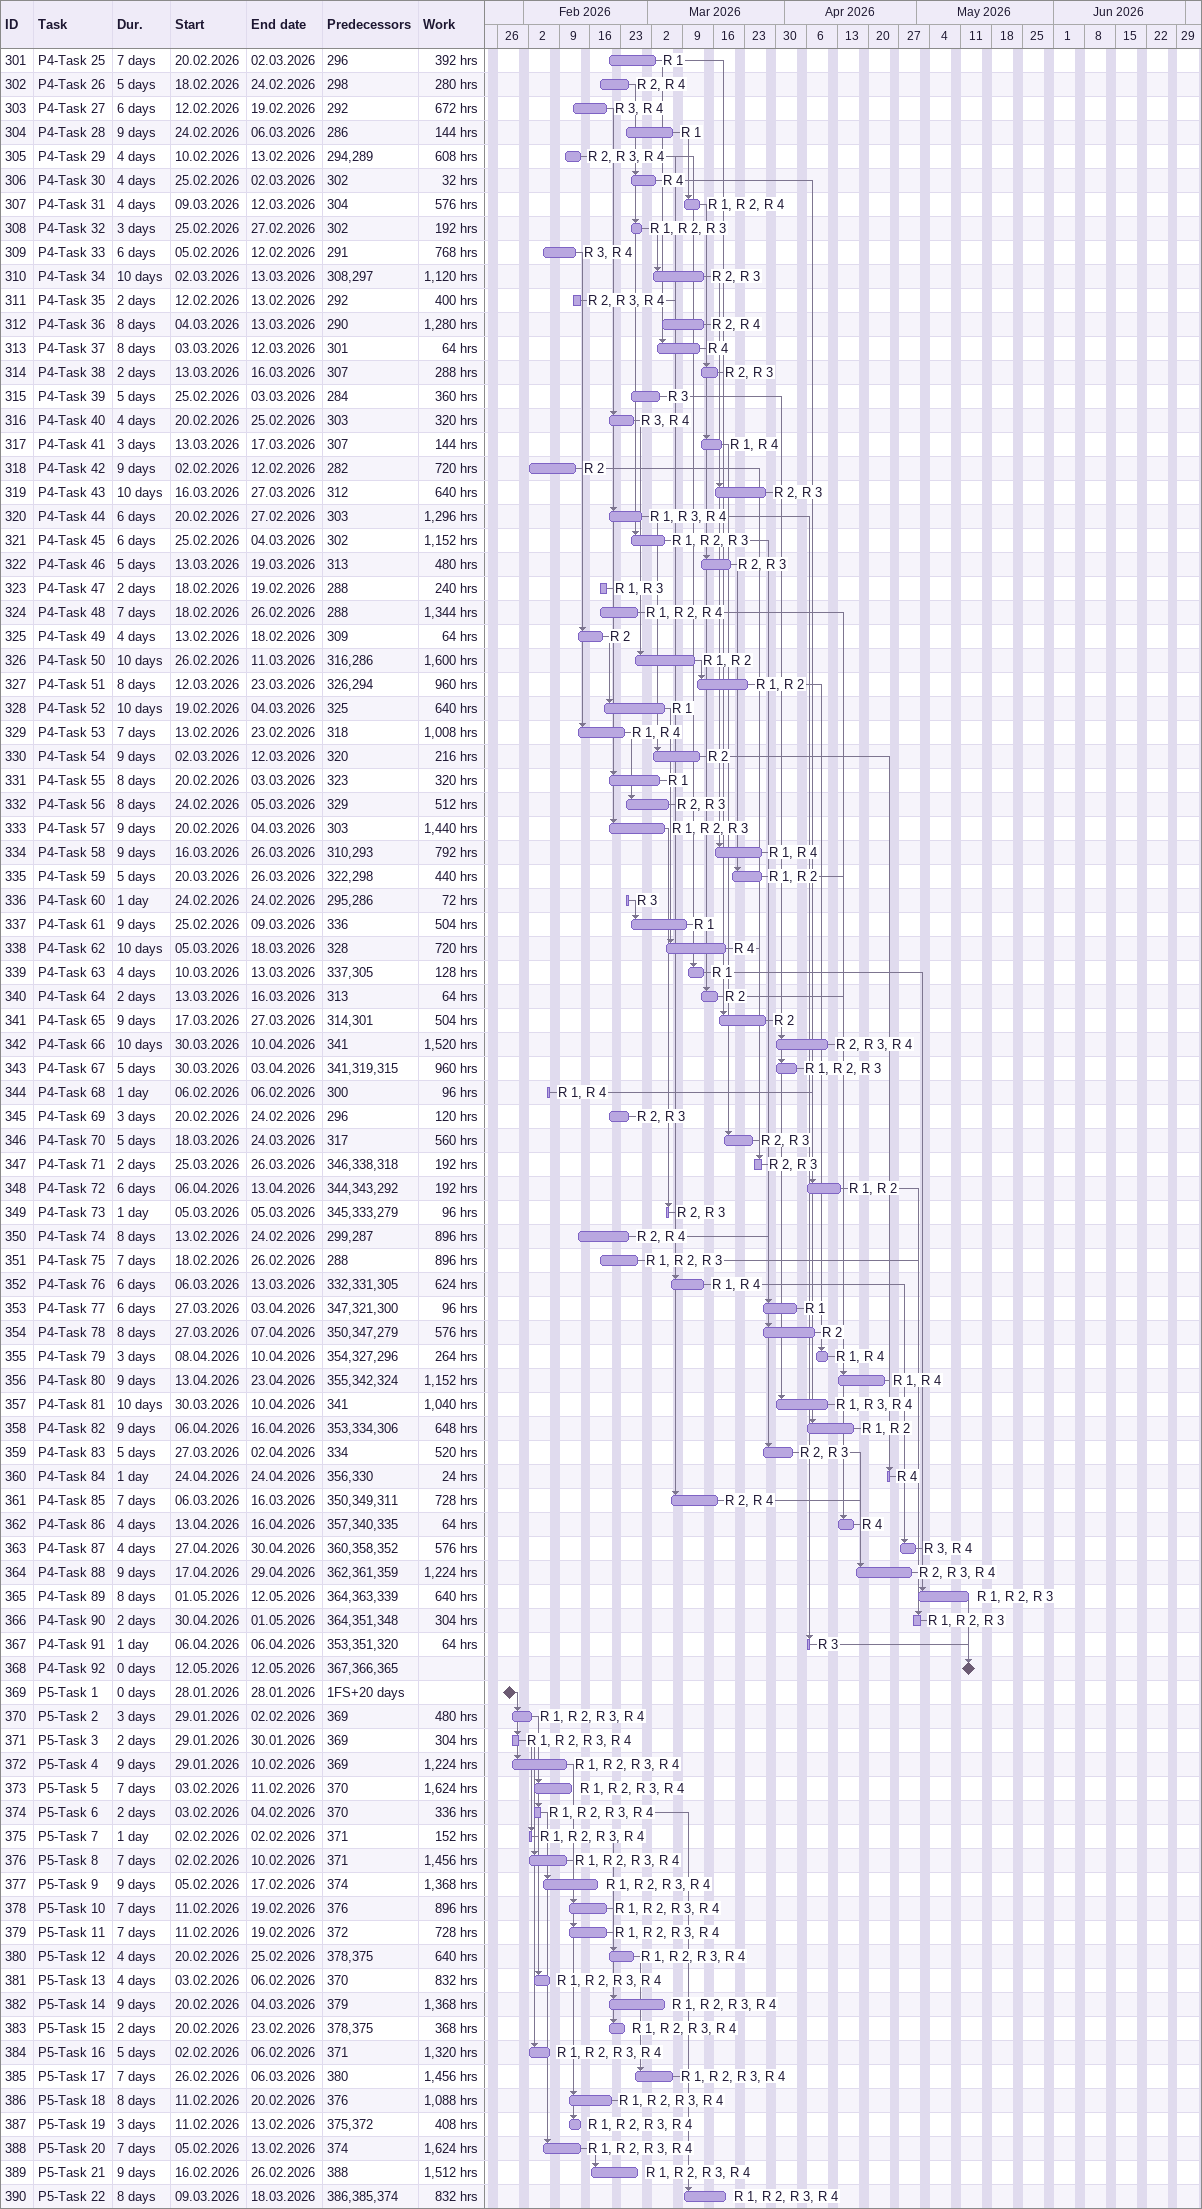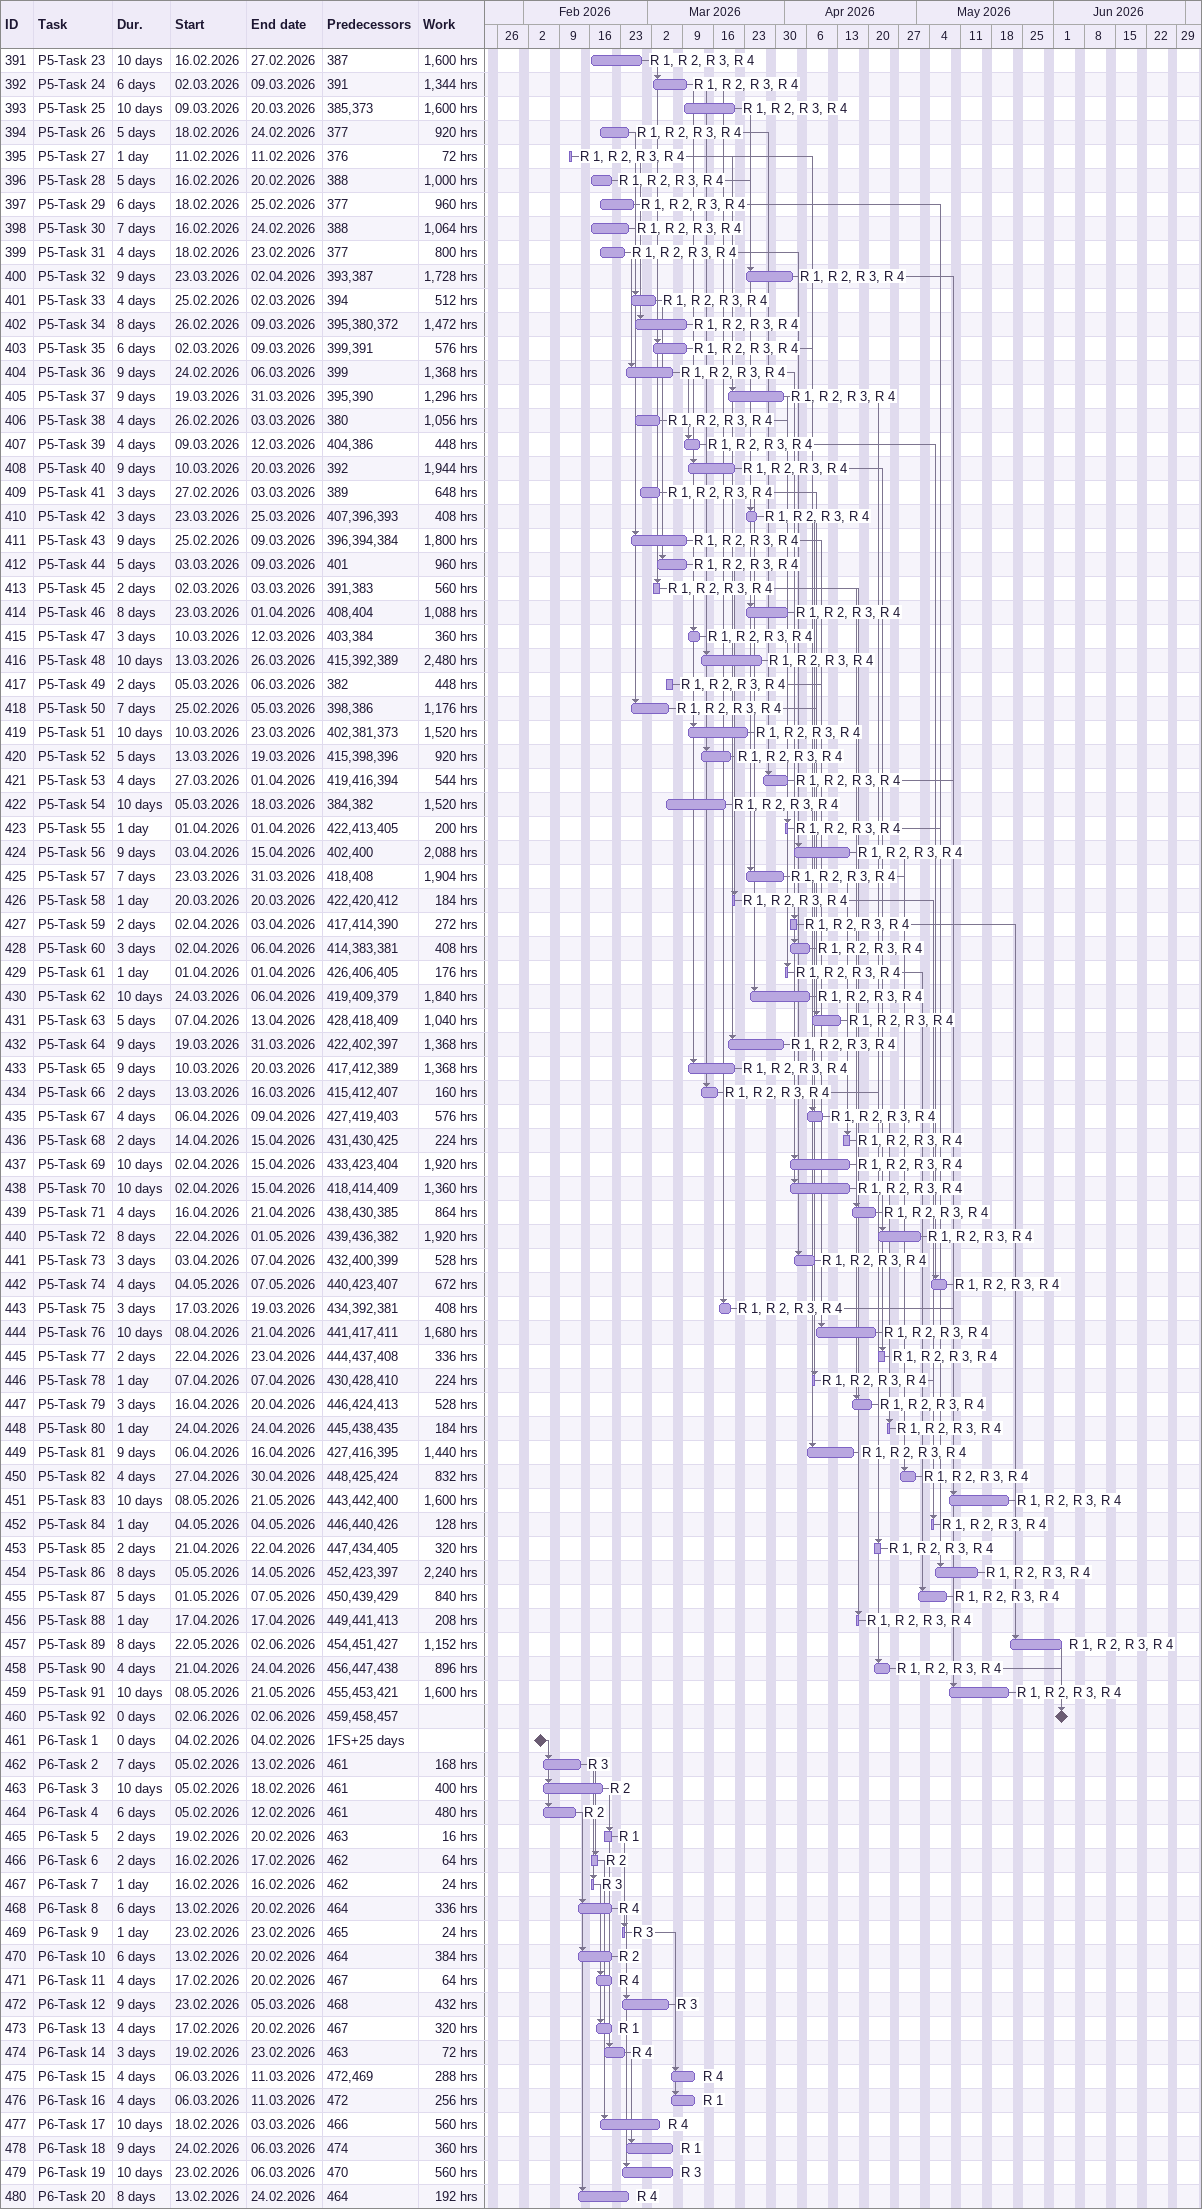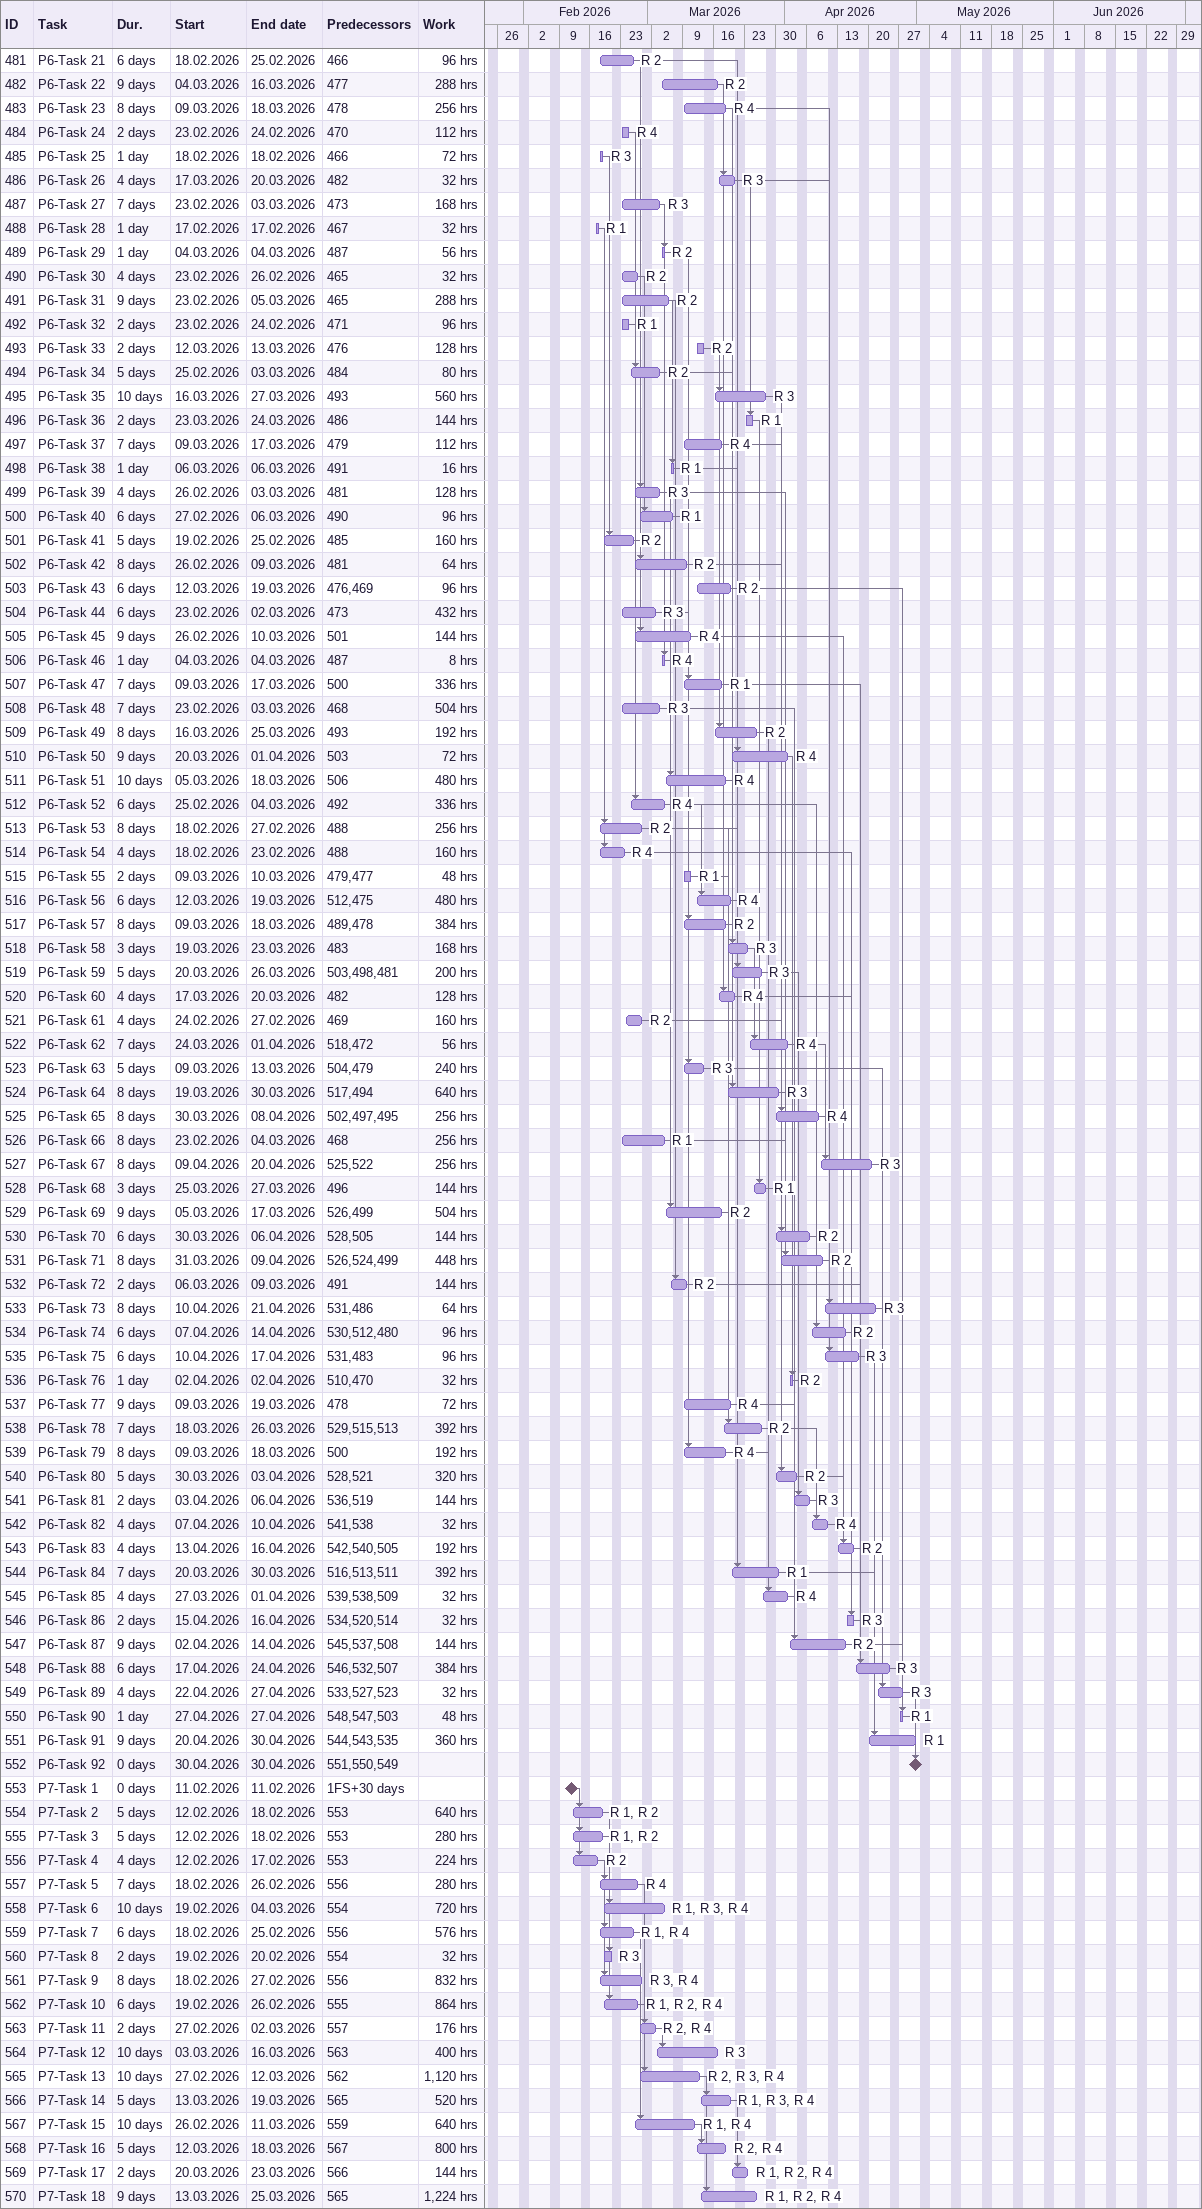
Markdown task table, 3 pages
| ID | Task | Duration | Start | Finish | Predecessors | Resources | Work (h) |
|---|---|---|---|---|---|---|---|
| 301 | P4-Task 25 | 7d | 2026-02-20 | 2026-03-02 | 296 | R 1 | 392 |
| 302 | P4-Task 26 | 5d | 2026-02-18 | 2026-02-24 | 298 | R 2, R 4 | 280 |
| 303 | P4-Task 27 | 6d | 2026-02-12 | 2026-02-19 | 292 | R 3, R 4 | 672 |
| 304 | P4-Task 28 | 9d | 2026-02-24 | 2026-03-06 | 286 | R 1 | 144 |
| 305 | P4-Task 29 | 4d | 2026-02-10 | 2026-02-13 | 294, 289 | R 2, R 3, R 4 | 608 |
| 306 | P4-Task 30 | 4d | 2026-02-25 | 2026-03-02 | 302 | R 4 | 32 |
| 307 | P4-Task 31 | 4d | 2026-03-09 | 2026-03-12 | 304 | R 1, R 2, R 4 | 576 |
| 308 | P4-Task 32 | 3d | 2026-02-25 | 2026-02-27 | 302 | R 1, R 2, R 3 | 192 |
| 309 | P4-Task 33 | 6d | 2026-02-05 | 2026-02-12 | 291 | R 3, R 4 | 768 |
| 310 | P4-Task 34 | 10d | 2026-03-02 | 2026-03-13 | 308, 297 | R 2, R 3 | 1120 |
| 311 | P4-Task 35 | 2d | 2026-02-12 | 2026-02-13 | 292 | R 2, R 3, R 4 | 400 |
| 312 | P4-Task 36 | 8d | 2026-03-04 | 2026-03-13 | 290 | R 2, R 4 | 1280 |
| 313 | P4-Task 37 | 8d | 2026-03-03 | 2026-03-12 | 301 | R 4 | 64 |
| 314 | P4-Task 38 | 2d | 2026-03-13 | 2026-03-16 | 307 | R 2, R 3 | 288 |
| 315 | P4-Task 39 | 5d | 2026-02-25 | 2026-03-03 | 284 | R 3 | 360 |
| 316 | P4-Task 40 | 4d | 2026-02-20 | 2026-02-25 | 303 | R 3, R 4 | 320 |
| 317 | P4-Task 41 | 3d | 2026-03-13 | 2026-03-17 | 307 | R 1, R 4 | 144 |
| 318 | P4-Task 42 | 9d | 2026-02-02 | 2026-02-12 | 282 | R 2 | 720 |
| 319 | P4-Task 43 | 10d | 2026-03-16 | 2026-03-27 | 312 | R 2, R 3 | 640 |
| 320 | P4-Task 44 | 6d | 2026-02-20 | 2026-02-27 | 303 | R 1, R 3, R 4 | 1296 |
| 321 | P4-Task 45 | 6d | 2026-02-25 | 2026-03-04 | 302 | R 1, R 2, R 3 | 1152 |
| 322 | P4-Task 46 | 5d | 2026-03-13 | 2026-03-19 | 313 | R 2, R 3 | 480 |
| 323 | P4-Task 47 | 2d | 2026-02-18 | 2026-02-19 | 288 | R 1, R 3 | 240 |
| 324 | P4-Task 48 | 7d | 2026-02-18 | 2026-02-26 | 288 | R 1, R 2, R 4 | 1344 |
| 325 | P4-Task 49 | 4d | 2026-02-13 | 2026-02-18 | 309 | R 2 | 64 |
| 326 | P4-Task 50 | 10d | 2026-02-26 | 2026-03-11 | 316, 286 | R 1, R 2 | 1600 |
| 327 | P4-Task 51 | 8d | 2026-03-12 | 2026-03-23 | 326, 294 | R 1, R 2 | 960 |
| 328 | P4-Task 52 | 10d | 2026-02-19 | 2026-03-04 | 325 | R 1 | 640 |
| 329 | P4-Task 53 | 7d | 2026-02-13 | 2026-02-23 | 318 | R 1, R 4 | 1008 |
| 330 | P4-Task 54 | 9d | 2026-03-02 | 2026-03-12 | 320 | R 2 | 216 |
| 331 | P4-Task 55 | 8d | 2026-02-20 | 2026-03-03 | 323 | R 1 | 320 |
| 332 | P4-Task 56 | 8d | 2026-02-24 | 2026-03-05 | 329 | R 2, R 3 | 512 |
| 333 | P4-Task 57 | 9d | 2026-02-20 | 2026-03-04 | 303 | R 1, R 2, R 3 | 1440 |
| 334 | P4-Task 58 | 9d | 2026-03-16 | 2026-03-26 | 310, 293 | R 1, R 4 | 792 |
| 335 | P4-Task 59 | 5d | 2026-03-20 | 2026-03-26 | 322, 298 | R 1, R 2 | 440 |
| 336 | P4-Task 60 | 1d | 2026-02-24 | 2026-02-24 | 295, 286 | R 3 | 72 |
| 337 | P4-Task 61 | 9d | 2026-02-25 | 2026-03-09 | 336 | R 1 | 504 |
| 338 | P4-Task 62 | 10d | 2026-03-05 | 2026-03-18 | 328 | R 4 | 720 |
| 339 | P4-Task 63 | 4d | 2026-03-10 | 2026-03-13 | 337, 305 | R 1 | 128 |
| 340 | P4-Task 64 | 2d | 2026-03-13 | 2026-03-16 | 313 | R 2 | 64 |
| 341 | P4-Task 65 | 9d | 2026-03-17 | 2026-03-27 | 314, 301 | R 2 | 504 |
| 342 | P4-Task 66 | 10d | 2026-03-30 | 2026-04-10 | 341 | R 2, R 3, R 4 | 1520 |
| 343 | P4-Task 67 | 5d | 2026-03-30 | 2026-04-03 | 341, 319, 315 | R 1, R 2, R 3 | 960 |
| 344 | P4-Task 68 | 1d | 2026-02-06 | 2026-02-06 | 300 | R 1, R 4 | 96 |
| 345 | P4-Task 69 | 3d | 2026-02-20 | 2026-02-24 | 296 | R 2, R 3 | 120 |
| 346 | P4-Task 70 | 5d | 2026-03-18 | 2026-03-24 | 317 | R 2, R 3 | 560 |
| 347 | P4-Task 71 | 2d | 2026-03-25 | 2026-03-26 | 346, 338, 318 | R 2, R 3 | 192 |
| 348 | P4-Task 72 | 6d | 2026-04-06 | 2026-04-13 | 344, 343, 292 | R 1, R 2 | 192 |
| 349 | P4-Task 73 | 1d | 2026-03-05 | 2026-03-05 | 345, 333, 279 | R 2, R 3 | 96 |
| 350 | P4-Task 74 | 8d | 2026-02-13 | 2026-02-24 | 299, 287 | R 2, R 4 | 896 |
| 351 | P4-Task 75 | 7d | 2026-02-18 | 2026-02-26 | 288 | R 1, R 2, R 3 | 896 |
| 352 | P4-Task 76 | 6d | 2026-03-06 | 2026-03-13 | 332, 331, 305 | R 1, R 4 | 624 |
| 353 | P4-Task 77 | 6d | 2026-03-27 | 2026-04-03 | 347, 321, 300 | R 1 | 96 |
| 354 | P4-Task 78 | 8d | 2026-03-27 | 2026-04-07 | 350, 347, 279 | R 2 | 576 |
| 355 | P4-Task 79 | 3d | 2026-04-08 | 2026-04-10 | 354, 327, 296 | R 1, R 4 | 264 |
| 356 | P4-Task 80 | 9d | 2026-04-13 | 2026-04-23 | 355, 342, 324 | R 1, R 4 | 1152 |
| 357 | P4-Task 81 | 10d | 2026-03-30 | 2026-04-10 | 341 | R 1, R 3, R 4 | 1040 |
| 358 | P4-Task 82 | 9d | 2026-04-06 | 2026-04-16 | 353, 334, 306 | R 1, R 2 | 648 |
| 359 | P4-Task 83 | 5d | 2026-03-27 | 2026-04-02 | 334 | R 2, R 3 | 520 |
| 360 | P4-Task 84 | 1d | 2026-04-24 | 2026-04-24 | 356, 330 | R 4 | 24 |
| 361 | P4-Task 85 | 7d | 2026-03-06 | 2026-03-16 | 350, 349, 311 | R 2, R 4 | 728 |
| 362 | P4-Task 86 | 4d | 2026-04-13 | 2026-04-16 | 357, 340, 335 | R 4 | 64 |
| 363 | P4-Task 87 | 4d | 2026-04-27 | 2026-04-30 | 360, 358, 352 | R 3, R 4 | 576 |
| 364 | P4-Task 88 | 9d | 2026-04-17 | 2026-04-29 | 362, 361, 359 | R 2, R 3, R 4 | 1224 |
| 365 | P4-Task 89 | 8d | 2026-05-01 | 2026-05-12 | 364, 363, 339 | R 1, R 2, R 3 | 640 |
| 366 | P4-Task 90 | 2d | 2026-04-30 | 2026-05-01 | 364, 351, 348 | R 1, R 2, R 3 | 304 |
| 367 | P4-Task 91 | 1d | 2026-04-06 | 2026-04-06 | 353, 351, 320 | R 3 | 64 |
| 368 | P4-Task 92 | 0d | 2026-05-12 | 2026-05-12 | 367, 366, 365 |  |  |
| 369 | P5-Task 1 | 0d | 2026-01-28 | 2026-01-28 | 1FS+20d |  |  |
| 370 | P5-Task 2 | 3d | 2026-01-29 | 2026-02-02 | 369 | R 1, R 2, R 3, R 4 | 480 |
| 371 | P5-Task 3 | 2d | 2026-01-29 | 2026-01-30 | 369 | R 1, R 2, R 3, R 4 | 304 |
| 372 | P5-Task 4 | 9d | 2026-01-29 | 2026-02-10 | 369 | R 1, R 2, R 3, R 4 | 1224 |
| 373 | P5-Task 5 | 7d | 2026-02-03 | 2026-02-11 | 370 | R 1, R 2, R 3, R 4 | 1624 |
| 374 | P5-Task 6 | 2d | 2026-02-03 | 2026-02-04 | 370 | R 1, R 2, R 3, R 4 | 336 |
| 375 | P5-Task 7 | 1d | 2026-02-02 | 2026-02-02 | 371 | R 1, R 2, R 3, R 4 | 152 |
| 376 | P5-Task 8 | 7d | 2026-02-02 | 2026-02-10 | 371 | R 1, R 2, R 3, R 4 | 1456 |
| 377 | P5-Task 9 | 9d | 2026-02-05 | 2026-02-17 | 374 | R 1, R 2, R 3, R 4 | 1368 |
| 378 | P5-Task 10 | 7d | 2026-02-11 | 2026-02-19 | 376 | R 1, R 2, R 3, R 4 | 896 |
| 379 | P5-Task 11 | 7d | 2026-02-11 | 2026-02-19 | 372 | R 1, R 2, R 3, R 4 | 728 |
| 380 | P5-Task 12 | 4d | 2026-02-20 | 2026-02-25 | 378, 375 | R 1, R 2, R 3, R 4 | 640 |
| 381 | P5-Task 13 | 4d | 2026-02-03 | 2026-02-06 | 370 | R 1, R 2, R 3, R 4 | 832 |
| 382 | P5-Task 14 | 9d | 2026-02-20 | 2026-03-04 | 379 | R 1, R 2, R 3, R 4 | 1368 |
| 383 | P5-Task 15 | 2d | 2026-02-20 | 2026-02-23 | 378, 375 | R 1, R 2, R 3, R 4 | 368 |
| 384 | P5-Task 16 | 5d | 2026-02-02 | 2026-02-06 | 371 | R 1, R 2, R 3, R 4 | 1320 |
| 385 | P5-Task 17 | 7d | 2026-02-26 | 2026-03-06 | 380 | R 1, R 2, R 3, R 4 | 1456 |
| 386 | P5-Task 18 | 8d | 2026-02-11 | 2026-02-20 | 376 | R 1, R 2, R 3, R 4 | 1088 |
| 387 | P5-Task 19 | 3d | 2026-02-11 | 2026-02-13 | 375, 372 | R 1, R 2, R 3, R 4 | 408 |
| 388 | P5-Task 20 | 7d | 2026-02-05 | 2026-02-13 | 374 | R 1, R 2, R 3, R 4 | 1624 |
| 389 | P5-Task 21 | 9d | 2026-02-16 | 2026-02-26 | 388 | R 1, R 2, R 3, R 4 | 1512 |
| 390 | P5-Task 22 | 8d | 2026-03-09 | 2026-03-18 | 386, 385, 374 | R 1, R 2, R 3, R 4 | 832 |
| 391 | P5-Task 23 | 10d | 2026-02-16 | 2026-02-27 | 387 | R 1, R 2, R 3, R 4 | 1600 |
| 392 | P5-Task 24 | 6d | 2026-03-02 | 2026-03-09 | 391 | R 1, R 2, R 3, R 4 | 1344 |
| 393 | P5-Task 25 | 10d | 2026-03-09 | 2026-03-20 | 385, 373 | R 1, R 2, R 3, R 4 | 1600 |
| 394 | P5-Task 26 | 5d | 2026-02-18 | 2026-02-24 | 377 | R 1, R 2, R 3, R 4 | 920 |
| 395 | P5-Task 27 | 1d | 2026-02-11 | 2026-02-11 | 376 | R 1, R 2, R 3, R 4 | 72 |
| 396 | P5-Task 28 | 5d | 2026-02-16 | 2026-02-20 | 388 | R 1, R 2, R 3, R 4 | 1000 |
| 397 | P5-Task 29 | 6d | 2026-02-18 | 2026-02-25 | 377 | R 1, R 2, R 3, R 4 | 960 |
| 398 | P5-Task 30 | 7d | 2026-02-16 | 2026-02-24 | 388 | R 1, R 2, R 3, R 4 | 1064 |
| 399 | P5-Task 31 | 4d | 2026-02-18 | 2026-02-23 | 377 | R 1, R 2, R 3, R 4 | 800 |
| 400 | P5-Task 32 | 9d | 2026-03-23 | 2026-04-02 | 393, 387 | R 1, R 2, R 3, R 4 | 1728 |
| 401 | P5-Task 33 | 4d | 2026-02-25 | 2026-03-02 | 394 | R 1, R 2, R 3, R 4 | 512 |
| 402 | P5-Task 34 | 8d | 2026-02-26 | 2026-03-09 | 395, 380, 372 | R 1, R 2, R 3, R 4 | 1472 |
| 403 | P5-Task 35 | 6d | 2026-03-02 | 2026-03-09 | 399, 391 | R 1, R 2, R 3, R 4 | 576 |
| 404 | P5-Task 36 | 9d | 2026-02-24 | 2026-03-06 | 399 | R 1, R 2, R 3, R 4 | 1368 |
| 405 | P5-Task 37 | 9d | 2026-03-19 | 2026-03-31 | 395, 390 | R 1, R 2, R 3, R 4 | 1296 |
| 406 | P5-Task 38 | 4d | 2026-02-26 | 2026-03-03 | 380 | R 1, R 2, R 3, R 4 | 1056 |
| 407 | P5-Task 39 | 4d | 2026-03-09 | 2026-03-12 | 404, 386 | R 1, R 2, R 3, R 4 | 448 |
| 408 | P5-Task 40 | 9d | 2026-03-10 | 2026-03-20 | 392 | R 1, R 2, R 3, R 4 | 1944 |
| 409 | P5-Task 41 | 3d | 2026-02-27 | 2026-03-03 | 389 | R 1, R 2, R 3, R 4 | 648 |
| 410 | P5-Task 42 | 3d | 2026-03-23 | 2026-03-25 | 407, 396, 393 | R 1, R 2, R 3, R 4 | 408 |
| 411 | P5-Task 43 | 9d | 2026-02-25 | 2026-03-09 | 396, 394, 384 | R 1, R 2, R 3, R 4 | 1800 |
| 412 | P5-Task 44 | 5d | 2026-03-03 | 2026-03-09 | 401 | R 1, R 2, R 3, R 4 | 960 |
| 413 | P5-Task 45 | 2d | 2026-03-02 | 2026-03-03 | 391, 383 | R 1, R 2, R 3, R 4 | 560 |
| 414 | P5-Task 46 | 8d | 2026-03-23 | 2026-04-01 | 408, 404 | R 1, R 2, R 3, R 4 | 1088 |
| 415 | P5-Task 47 | 3d | 2026-03-10 | 2026-03-12 | 403, 384 | R 1, R 2, R 3, R 4 | 360 |
| 416 | P5-Task 48 | 10d | 2026-03-13 | 2026-03-26 | 415, 392, 389 | R 1, R 2, R 3, R 4 | 2480 |
| 417 | P5-Task 49 | 2d | 2026-03-05 | 2026-03-06 | 382 | R 1, R 2, R 3, R 4 | 448 |
| 418 | P5-Task 50 | 7d | 2026-02-25 | 2026-03-05 | 398, 386 | R 1, R 2, R 3, R 4 | 1176 |
| 419 | P5-Task 51 | 10d | 2026-03-10 | 2026-03-23 | 402, 381, 373 | R 1, R 2, R 3, R 4 | 1520 |
| 420 | P5-Task 52 | 5d | 2026-03-13 | 2026-03-19 | 415, 398, 396 | R 1, R 2, R 3, R 4 | 920 |
| 421 | P5-Task 53 | 4d | 2026-03-27 | 2026-04-01 | 419, 416, 394 | R 1, R 2, R 3, R 4 | 544 |
| 422 | P5-Task 54 | 10d | 2026-03-05 | 2026-03-18 | 384, 382 | R 1, R 2, R 3, R 4 | 1520 |
| 423 | P5-Task 55 | 1d | 2026-04-01 | 2026-04-01 | 422, 413, 405 | R 1, R 2, R 3, R 4 | 200 |
| 424 | P5-Task 56 | 9d | 2026-04-03 | 2026-04-15 | 402, 400 | R 1, R 2, R 3, R 4 | 2088 |
| 425 | P5-Task 57 | 7d | 2026-03-23 | 2026-03-31 | 418, 408 | R 1, R 2, R 3, R 4 | 1904 |
| 426 | P5-Task 58 | 1d | 2026-03-20 | 2026-03-20 | 422, 420, 412 | R 1, R 2, R 3, R 4 | 184 |
| 427 | P5-Task 59 | 2d | 2026-04-02 | 2026-04-03 | 417, 414, 390 | R 1, R 2, R 3, R 4 | 272 |
| 428 | P5-Task 60 | 3d | 2026-04-02 | 2026-04-06 | 414, 383, 381 | R 1, R 2, R 3, R 4 | 408 |
| 429 | P5-Task 61 | 1d | 2026-04-01 | 2026-04-01 | 426, 406, 405 | R 1, R 2, R 3, R 4 | 176 |
| 430 | P5-Task 62 | 10d | 2026-03-24 | 2026-04-06 | 419, 409, 379 | R 1, R 2, R 3, R 4 | 1840 |
| 431 | P5-Task 63 | 5d | 2026-04-07 | 2026-04-13 | 428, 418, 409 | R 1, R 2, R 3, R 4 | 1040 |
| 432 | P5-Task 64 | 9d | 2026-03-19 | 2026-03-31 | 422, 402, 397 | R 1, R 2, R 3, R 4 | 1368 |
| 433 | P5-Task 65 | 9d | 2026-03-10 | 2026-03-20 | 417, 412, 389 | R 1, R 2, R 3, R 4 | 1368 |
| 434 | P5-Task 66 | 2d | 2026-03-13 | 2026-03-16 | 415, 412, 407 | R 1, R 2, R 3, R 4 | 160 |
| 435 | P5-Task 67 | 4d | 2026-04-06 | 2026-04-09 | 427, 419, 403 | R 1, R 2, R 3, R 4 | 576 |
| 436 | P5-Task 68 | 2d | 2026-04-14 | 2026-04-15 | 431, 430, 425 | R 1, R 2, R 3, R 4 | 224 |
| 437 | P5-Task 69 | 10d | 2026-04-02 | 2026-04-15 | 433, 423, 404 | R 1, R 2, R 3, R 4 | 1920 |
| 438 | P5-Task 70 | 10d | 2026-04-02 | 2026-04-15 | 418, 414, 409 | R 1, R 2, R 3, R 4 | 1360 |
| 439 | P5-Task 71 | 4d | 2026-04-16 | 2026-04-21 | 438, 430, 385 | R 1, R 2, R 3, R 4 | 864 |
| 440 | P5-Task 72 | 8d | 2026-04-22 | 2026-05-01 | 439, 436, 382 | R 1, R 2, R 3, R 4 | 1920 |
| 441 | P5-Task 73 | 3d | 2026-04-03 | 2026-04-07 | 432, 400, 399 | R 1, R 2, R 3, R 4 | 528 |
| 442 | P5-Task 74 | 4d | 2026-05-04 | 2026-05-07 | 440, 423, 407 | R 1, R 2, R 3, R 4 | 672 |
| 443 | P5-Task 75 | 3d | 2026-03-17 | 2026-03-19 | 434, 392, 381 | R 1, R 2, R 3, R 4 | 408 |
| 444 | P5-Task 76 | 10d | 2026-04-08 | 2026-04-21 | 441, 417, 411 | R 1, R 2, R 3, R 4 | 1680 |
| 445 | P5-Task 77 | 2d | 2026-04-22 | 2026-04-23 | 444, 437, 408 | R 1, R 2, R 3, R 4 | 336 |
| 446 | P5-Task 78 | 1d | 2026-04-07 | 2026-04-07 | 430, 428, 410 | R 1, R 2, R 3, R 4 | 224 |
| 447 | P5-Task 79 | 3d | 2026-04-16 | 2026-04-20 | 446, 424, 413 | R 1, R 2, R 3, R 4 | 528 |
| 448 | P5-Task 80 | 1d | 2026-04-24 | 2026-04-24 | 445, 438, 435 | R 1, R 2, R 3, R 4 | 184 |
| 449 | P5-Task 81 | 9d | 2026-04-06 | 2026-04-16 | 427, 416, 395 | R 1, R 2, R 3, R 4 | 1440 |
| 450 | P5-Task 82 | 4d | 2026-04-27 | 2026-04-30 | 448, 425, 424 | R 1, R 2, R 3, R 4 | 832 |
| 451 | P5-Task 83 | 10d | 2026-05-08 | 2026-05-21 | 443, 442, 400 | R 1, R 2, R 3, R 4 | 1600 |
| 452 | P5-Task 84 | 1d | 2026-05-04 | 2026-05-04 | 446, 440, 426 | R 1, R 2, R 3, R 4 | 128 |
| 453 | P5-Task 85 | 2d | 2026-04-21 | 2026-04-22 | 447, 434, 405 | R 1, R 2, R 3, R 4 | 320 |
| 454 | P5-Task 86 | 8d | 2026-05-05 | 2026-05-14 | 452, 423, 397 | R 1, R 2, R 3, R 4 | 2240 |
| 455 | P5-Task 87 | 5d | 2026-05-01 | 2026-05-07 | 450, 439, 429 | R 1, R 2, R 3, R 4 | 840 |
| 456 | P5-Task 88 | 1d | 2026-04-17 | 2026-04-17 | 449, 441, 413 | R 1, R 2, R 3, R 4 | 208 |
| 457 | P5-Task 89 | 8d | 2026-05-22 | 2026-06-02 | 454, 451, 427 | R 1, R 2, R 3, R 4 | 1152 |
| 458 | P5-Task 90 | 4d | 2026-04-21 | 2026-04-24 | 456, 447, 438 | R 1, R 2, R 3, R 4 | 896 |
| 459 | P5-Task 91 | 10d | 2026-05-08 | 2026-05-21 | 455, 453, 421 | R 1, R 2, R 3, R 4 | 1600 |
| 460 | P5-Task 92 | 0d | 2026-06-02 | 2026-06-02 | 459, 458, 457 |  |  |
| 461 | P6-Task 1 | 0d | 2026-02-04 | 2026-02-04 | 1FS+25d |  |  |
| 462 | P6-Task 2 | 7d | 2026-02-05 | 2026-02-13 | 461 | R 3 | 168 |
| 463 | P6-Task 3 | 10d | 2026-02-05 | 2026-02-18 | 461 | R 2 | 400 |
| 464 | P6-Task 4 | 6d | 2026-02-05 | 2026-02-12 | 461 | R 2 | 480 |
| 465 | P6-Task 5 | 2d | 2026-02-19 | 2026-02-20 | 463 | R 1 | 16 |
| 466 | P6-Task 6 | 2d | 2026-02-16 | 2026-02-17 | 462 | R 2 | 64 |
| 467 | P6-Task 7 | 1d | 2026-02-16 | 2026-02-16 | 462 | R 3 | 24 |
| 468 | P6-Task 8 | 6d | 2026-02-13 | 2026-02-20 | 464 | R 4 | 336 |
| 469 | P6-Task 9 | 1d | 2026-02-23 | 2026-02-23 | 465 | R 3 | 24 |
| 470 | P6-Task 10 | 6d | 2026-02-13 | 2026-02-20 | 464 | R 2 | 384 |
| 471 | P6-Task 11 | 4d | 2026-02-17 | 2026-02-20 | 467 | R 4 | 64 |
| 472 | P6-Task 12 | 9d | 2026-02-23 | 2026-03-05 | 468 | R 3 | 432 |
| 473 | P6-Task 13 | 4d | 2026-02-17 | 2026-02-20 | 467 | R 1 | 320 |
| 474 | P6-Task 14 | 3d | 2026-02-19 | 2026-02-23 | 463 | R 4 | 72 |
| 475 | P6-Task 15 | 4d | 2026-03-06 | 2026-03-11 | 472, 469 | R 4 | 288 |
| 476 | P6-Task 16 | 4d | 2026-03-06 | 2026-03-11 | 472 | R 1 | 256 |
| 477 | P6-Task 17 | 10d | 2026-02-18 | 2026-03-03 | 466 | R 4 | 560 |
| 478 | P6-Task 18 | 9d | 2026-02-24 | 2026-03-06 | 474 | R 1 | 360 |
| 479 | P6-Task 19 | 10d | 2026-02-23 | 2026-03-06 | 470 | R 3 | 560 |
| 480 | P6-Task 20 | 8d | 2026-02-13 | 2026-02-24 | 464 | R 4 | 192 |
| 481 | P6-Task 21 | 6d | 2026-02-18 | 2026-02-25 | 466 | R 2 | 96 |
| 482 | P6-Task 22 | 9d | 2026-03-04 | 2026-03-16 | 477 | R 2 | 288 |
| 483 | P6-Task 23 | 8d | 2026-03-09 | 2026-03-18 | 478 | R 4 | 256 |
| 484 | P6-Task 24 | 2d | 2026-02-23 | 2026-02-24 | 470 | R 4 | 112 |
| 485 | P6-Task 25 | 1d | 2026-02-18 | 2026-02-18 | 466 | R 3 | 72 |
| 486 | P6-Task 26 | 4d | 2026-03-17 | 2026-03-20 | 482 | R 3 | 32 |
| 487 | P6-Task 27 | 7d | 2026-02-23 | 2026-03-03 | 473 | R 3 | 168 |
| 488 | P6-Task 28 | 1d | 2026-02-17 | 2026-02-17 | 467 | R 1 | 32 |
| 489 | P6-Task 29 | 1d | 2026-03-04 | 2026-03-04 | 487 | R 2 | 56 |
| 490 | P6-Task 30 | 4d | 2026-02-23 | 2026-02-26 | 465 | R 2 | 32 |
| 491 | P6-Task 31 | 9d | 2026-02-23 | 2026-03-05 | 465 | R 2 | 288 |
| 492 | P6-Task 32 | 2d | 2026-02-23 | 2026-02-24 | 471 | R 1 | 96 |
| 493 | P6-Task 33 | 2d | 2026-03-12 | 2026-03-13 | 476 | R 2 | 128 |
| 494 | P6-Task 34 | 5d | 2026-02-25 | 2026-03-03 | 484 | R 2 | 80 |
| 495 | P6-Task 35 | 10d | 2026-03-16 | 2026-03-27 | 493 | R 3 | 560 |
| 496 | P6-Task 36 | 2d | 2026-03-23 | 2026-03-24 | 486 | R 1 | 144 |
| 497 | P6-Task 37 | 7d | 2026-03-09 | 2026-03-17 | 479 | R 4 | 112 |
| 498 | P6-Task 38 | 1d | 2026-03-06 | 2026-03-06 | 491 | R 1 | 16 |
| 499 | P6-Task 39 | 4d | 2026-02-26 | 2026-03-03 | 481 | R 3 | 128 |
| 500 | P6-Task 40 | 6d | 2026-02-27 | 2026-03-06 | 490 | R 1 | 96 |
| 501 | P6-Task 41 | 5d | 2026-02-19 | 2026-02-25 | 485 | R 2 | 160 |
| 502 | P6-Task 42 | 8d | 2026-02-26 | 2026-03-09 | 481 | R 2 | 64 |
| 503 | P6-Task 43 | 6d | 2026-03-12 | 2026-03-19 | 476, 469 | R 2 | 96 |
| 504 | P6-Task 44 | 6d | 2026-02-23 | 2026-03-02 | 473 | R 3 | 432 |
| 505 | P6-Task 45 | 9d | 2026-02-26 | 2026-03-10 | 501 | R 4 | 144 |
| 506 | P6-Task 46 | 1d | 2026-03-04 | 2026-03-04 | 487 | R 4 | 8 |
| 507 | P6-Task 47 | 7d | 2026-03-09 | 2026-03-17 | 500 | R 1 | 336 |
| 508 | P6-Task 48 | 7d | 2026-02-23 | 2026-03-03 | 468 | R 3 | 504 |
| 509 | P6-Task 49 | 8d | 2026-03-16 | 2026-03-25 | 493 | R 2 | 192 |
| 510 | P6-Task 50 | 9d | 2026-03-20 | 2026-04-01 | 503 | R 4 | 72 |
| 511 | P6-Task 51 | 10d | 2026-03-05 | 2026-03-18 | 506 | R 4 | 480 |
| 512 | P6-Task 52 | 6d | 2026-02-25 | 2026-03-04 | 492 | R 4 | 336 |
| 513 | P6-Task 53 | 8d | 2026-02-18 | 2026-02-27 | 488 | R 2 | 256 |
| 514 | P6-Task 54 | 4d | 2026-02-18 | 2026-02-23 | 488 | R 4 | 160 |
| 515 | P6-Task 55 | 2d | 2026-03-09 | 2026-03-10 | 479, 477 | R 1 | 48 |
| 516 | P6-Task 56 | 6d | 2026-03-12 | 2026-03-19 | 512, 475 | R 4 | 480 |
| 517 | P6-Task 57 | 8d | 2026-03-09 | 2026-03-18 | 489, 478 | R 2 | 384 |
| 518 | P6-Task 58 | 3d | 2026-03-19 | 2026-03-23 | 483 | R 3 | 168 |
| 519 | P6-Task 59 | 5d | 2026-03-20 | 2026-03-26 | 503, 498, 481 | R 3 | 200 |
| 520 | P6-Task 60 | 4d | 2026-03-17 | 2026-03-20 | 482 | R 4 | 128 |
| 521 | P6-Task 61 | 4d | 2026-02-24 | 2026-02-27 | 469 | R 2 | 160 |
| 522 | P6-Task 62 | 7d | 2026-03-24 | 2026-04-01 | 518, 472 | R 4 | 56 |
| 523 | P6-Task 63 | 5d | 2026-03-09 | 2026-03-13 | 504, 479 | R 3 | 240 |
| 524 | P6-Task 64 | 8d | 2026-03-19 | 2026-03-30 | 517, 494 | R 3 | 640 |
| 525 | P6-Task 65 | 8d | 2026-03-30 | 2026-04-08 | 502, 497, 495 | R 4 | 256 |
| 526 | P6-Task 66 | 8d | 2026-02-23 | 2026-03-04 | 468 | R 1 | 256 |
| 527 | P6-Task 67 | 8d | 2026-04-09 | 2026-04-20 | 525, 522 | R 3 | 256 |
| 528 | P6-Task 68 | 3d | 2026-03-25 | 2026-03-27 | 496 | R 1 | 144 |
| 529 | P6-Task 69 | 9d | 2026-03-05 | 2026-03-17 | 526, 499 | R 2 | 504 |
| 530 | P6-Task 70 | 6d | 2026-03-30 | 2026-04-06 | 528, 505 | R 2 | 144 |
| 531 | P6-Task 71 | 8d | 2026-03-31 | 2026-04-09 | 526, 524, 499 | R 2 | 448 |
| 532 | P6-Task 72 | 2d | 2026-03-06 | 2026-03-09 | 491 | R 2 | 144 |
| 533 | P6-Task 73 | 8d | 2026-04-10 | 2026-04-21 | 531, 486 | R 3 | 64 |
| 534 | P6-Task 74 | 6d | 2026-04-07 | 2026-04-14 | 530, 512, 480 | R 2 | 96 |
| 535 | P6-Task 75 | 6d | 2026-04-10 | 2026-04-17 | 531, 483 | R 3 | 96 |
| 536 | P6-Task 76 | 1d | 2026-04-02 | 2026-04-02 | 510, 470 | R 2 | 32 |
| 537 | P6-Task 77 | 9d | 2026-03-09 | 2026-03-19 | 478 | R 4 | 72 |
| 538 | P6-Task 78 | 7d | 2026-03-18 | 2026-03-26 | 529, 515, 513 | R 2 | 392 |
| 539 | P6-Task 79 | 8d | 2026-03-09 | 2026-03-18 | 500 | R 4 | 192 |
| 540 | P6-Task 80 | 5d | 2026-03-30 | 2026-04-03 | 528, 521 | R 2 | 320 |
| 541 | P6-Task 81 | 2d | 2026-04-03 | 2026-04-06 | 536, 519 | R 3 | 144 |
| 542 | P6-Task 82 | 4d | 2026-04-07 | 2026-04-10 | 541, 538 | R 4 | 32 |
| 543 | P6-Task 83 | 4d | 2026-04-13 | 2026-04-16 | 542, 540, 505 | R 2 | 192 |
| 544 | P6-Task 84 | 7d | 2026-03-20 | 2026-03-30 | 516, 513, 511 | R 1 | 392 |
| 545 | P6-Task 85 | 4d | 2026-03-27 | 2026-04-01 | 539, 538, 509 | R 4 | 32 |
| 546 | P6-Task 86 | 2d | 2026-04-15 | 2026-04-16 | 534, 520, 514 | R 3 | 32 |
| 547 | P6-Task 87 | 9d | 2026-04-02 | 2026-04-14 | 545, 537, 508 | R 2 | 144 |
| 548 | P6-Task 88 | 6d | 2026-04-17 | 2026-04-24 | 546, 532, 507 | R 3 | 384 |
| 549 | P6-Task 89 | 4d | 2026-04-22 | 2026-04-27 | 533, 527, 523 | R 3 | 32 |
| 550 | P6-Task 90 | 1d | 2026-04-27 | 2026-04-27 | 548, 547, 503 | R 1 | 48 |
| 551 | P6-Task 91 | 9d | 2026-04-20 | 2026-04-30 | 544, 543, 535 | R 1 | 360 |
| 552 | P6-Task 92 | 0d | 2026-04-30 | 2026-04-30 | 551, 550, 549 |  |  |
| 553 | P7-Task 1 | 0d | 2026-02-11 | 2026-02-11 | 1FS+30d |  |  |
| 554 | P7-Task 2 | 5d | 2026-02-12 | 2026-02-18 | 553 | R 1, R 2 | 640 |
| 555 | P7-Task 3 | 5d | 2026-02-12 | 2026-02-18 | 553 | R 1, R 2 | 280 |
| 556 | P7-Task 4 | 4d | 2026-02-12 | 2026-02-17 | 553 | R 2 | 224 |
| 557 | P7-Task 5 | 7d | 2026-02-18 | 2026-02-26 | 556 | R 4 | 280 |
| 558 | P7-Task 6 | 10d | 2026-02-19 | 2026-03-04 | 554 | R 1, R 3, R 4 | 720 |
| 559 | P7-Task 7 | 6d | 2026-02-18 | 2026-02-25 | 556 | R 1, R 4 | 576 |
| 560 | P7-Task 8 | 2d | 2026-02-19 | 2026-02-20 | 554 | R 3 | 32 |
| 561 | P7-Task 9 | 8d | 2026-02-18 | 2026-02-27 | 556 | R 3, R 4 | 832 |
| 562 | P7-Task 10 | 6d | 2026-02-19 | 2026-02-26 | 555 | R 1, R 2, R 4 | 864 |
| 563 | P7-Task 11 | 2d | 2026-02-27 | 2026-03-02 | 557 | R 2, R 4 | 176 |
| 564 | P7-Task 12 | 10d | 2026-03-03 | 2026-03-16 | 563 | R 3 | 400 |
| 565 | P7-Task 13 | 10d | 2026-02-27 | 2026-03-12 | 562 | R 2, R 3, R 4 | 1120 |
| 566 | P7-Task 14 | 5d | 2026-03-13 | 2026-03-19 | 565 | R 1, R 3, R 4 | 520 |
| 567 | P7-Task 15 | 10d | 2026-02-26 | 2026-03-11 | 559 | R 1, R 4 | 640 |
| 568 | P7-Task 16 | 5d | 2026-03-12 | 2026-03-18 | 567 | R 2, R 4 | 800 |
| 569 | P7-Task 17 | 2d | 2026-03-20 | 2026-03-23 | 566 | R 1, R 2, R 4 | 144 |
| 570 | P7-Task 18 | 9d | 2026-03-13 | 2026-03-25 | 565 | R 1, R 2, R 4 | 1224 |
